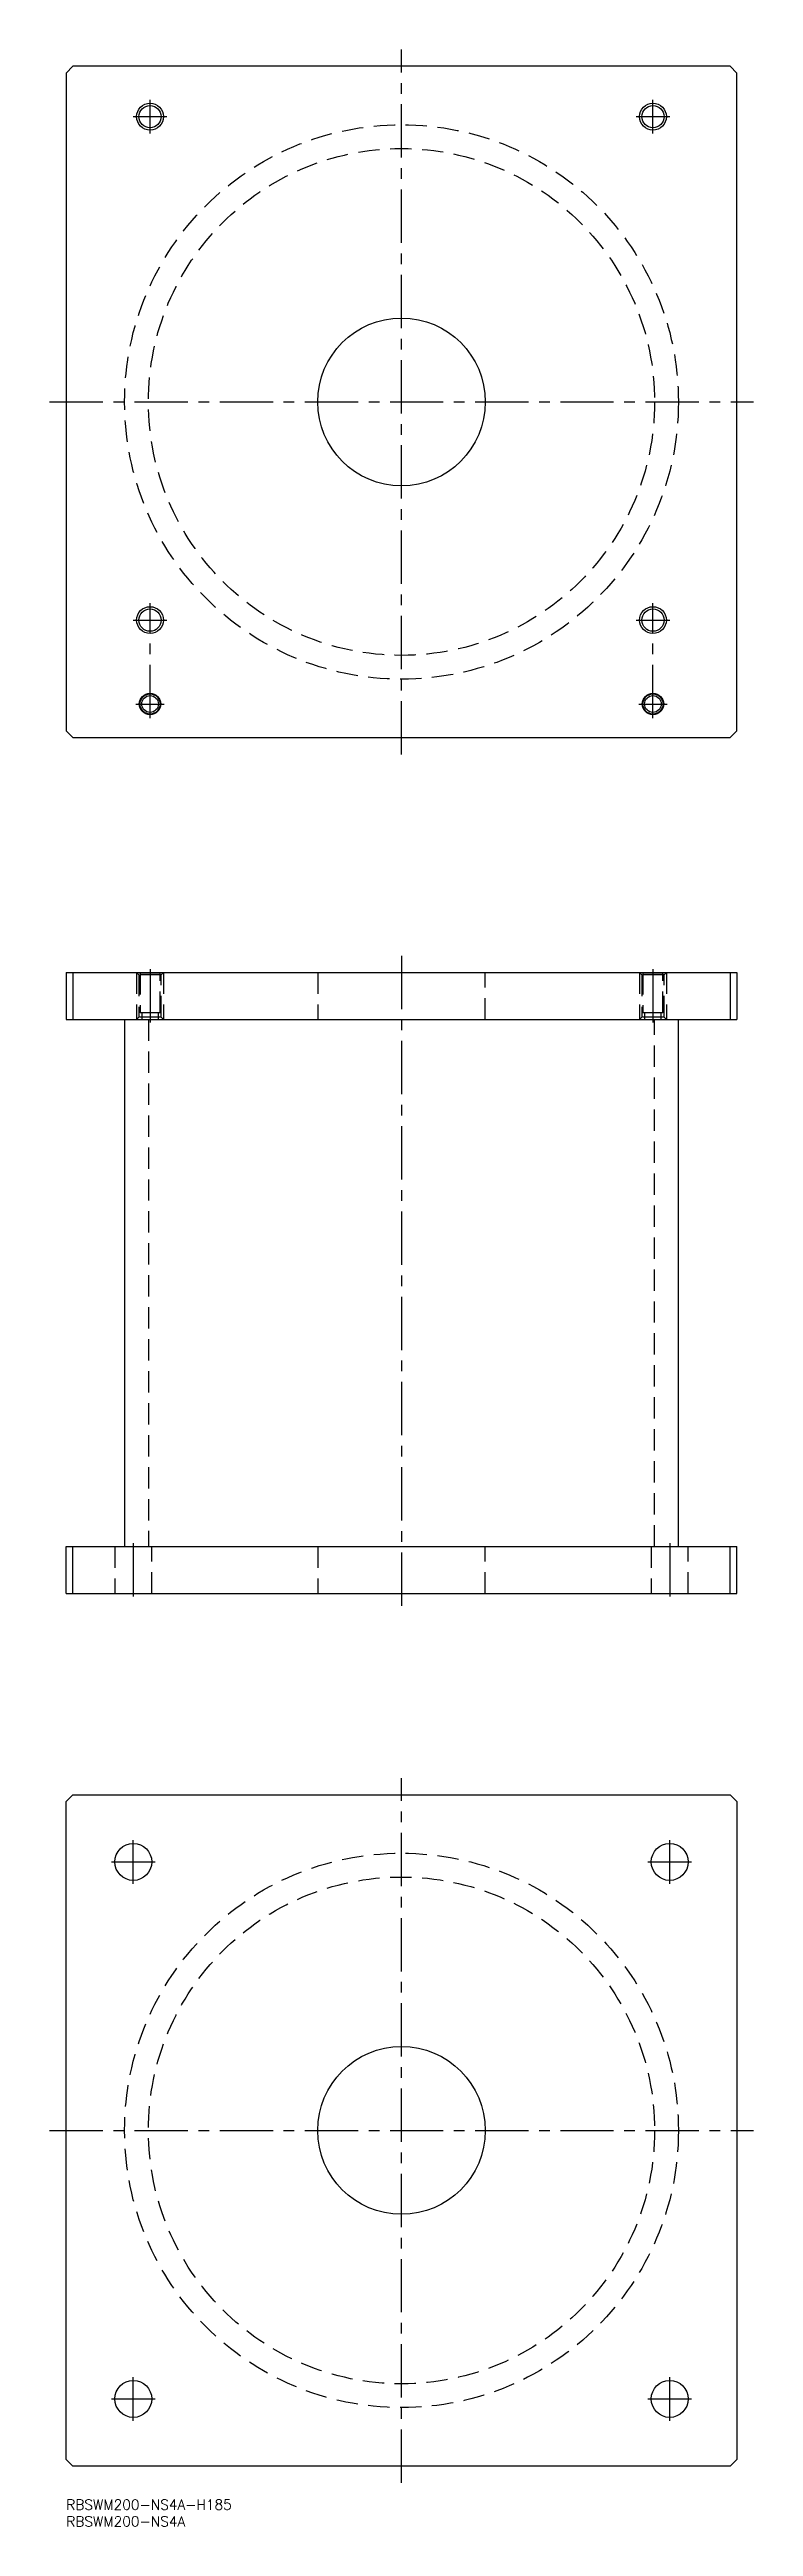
# Model space of a CAD drawing. Extents: x -5 to 205, y -8 to 730.
import ezdxf

# ---------------------------------------------------------------- set-up
doc = ezdxf.new("R2010")
doc.units = 0
doc.header["$LTSCALE"] = 0.5
doc.linetypes.add('CENTER', pattern=[50.8, 31.75, -6.35, 6.35, -6.35])
doc.linetypes.add('DASHED', pattern=[19.05, 12.7, -6.35])
for name, color, linetype in [('MSM_CENTER', 1, 'CENTER'), ('MSM_CONTINUOUS', 7, 'CONTINUOUS'), ('MSM_DASHED', 4, 'DASHED'), ('MSM_NARROW', 5, 'CONTINUOUS'), ('MSM_PART_NUMBER', 7, 'CONTINUOUS')]:
    doc.layers.add(name, color=color, linetype=linetype)
doc.styles.get("Standard").update_dxf_attribs({"font": 'txt.shx', "height": 3, "bigfont": 'bigfont.shx'})

msp = doc.modelspace()

# ---------------------------------------------------------------- linework, layer by layer
at = {"layer": 'MSM_CENTER'}
for p, q in [((100, 520), (100, 730)), ((20, 710), (30, 710)), ((25, 705), (25, 715)), ((170, 710), (180, 710)), ((175, 705), (175, 715)), ((-5, 625), (205, 625)), ((25, 530.8), (25, 565)), ((175, 530.8), (175, 565)), ((20, 560), (30, 560)), ((170, 560), (180, 560)), ((20.8, 535), (29.2, 535)), ((170.8, 535), (179.2, 535)), ((100, 460), (100, 265)), ((25, 456), (25, 440)), ((175, 456), (175, 440)), ((20, 285), (20, 269)), ((180, 285), (180, 269)), ((100, 5), (100, 215)), ((20, 183.5), (20, 196.5)), ((180, 183.5), (180, 196.5)), ((13.5, 190), (26.5, 190)), ((173.5, 190), (186.5, 190)), ((-5, 110), (205, 110)), ((13.5, 30), (26.5, 30)), ((20, 23.5), (20, 36.5)), ((173.5, 30), (186.5, 30)), ((180, 23.5), (180, 36.5))]:
    msp.add_line(p, q, dxfattribs=at)
at = {"layer": 'MSM_CONTINUOUS'}
for p, q in [((2, 725), (0, 723)), ((198, 725), (2, 725)), ((200, 723), (198, 725)), ((0, 723), (0, 527)), ((200, 527), (200, 723)), ((0, 527), (2, 525)), ((2, 525), (198, 525)), ((198, 525), (200, 527)), ((0, 455), (0, 441)), ((0, 455), (200, 455)), ((2, 455), (2, 441)), ((198, 455), (198, 441)), ((200, 455), (200, 441)), ((0, 441), (200, 441)), ((17.4, 441), (17.4, 284)), ((182.6, 284), (182.6, 441)), ((0, 270), (0, 284)), ((0, 284), (200, 284)), ((2, 270), (2, 284)), ((198, 270), (198, 284)), ((200, 270), (200, 284)), ((0, 270), (200, 270)), ((0, 208), (2, 210)), ((0, 12), (0, 208)), ((2, 210), (198, 210)), ((198, 210), (200, 208)), ((200, 208), (200, 12)), ((2, 10), (0, 12)), ((198, 10), (2, 10)), ((200, 12), (198, 10))]:
    msp.add_line(p, q, dxfattribs=at)
for centre, radius in [((25, 710), 3.3235), ((175, 710), 3.3235), ((100, 625), 25), ((25, 560), 3.3235), ((175, 560), 3.3235), ((25, 535), 3.2), ((25, 535), 3), ((25, 535), 2.5), ((175, 535), 3.2), ((175, 535), 3), ((175, 535), 2.5), ((20, 190), 5.5), ((180, 190), 5.5), ((100, 110), 25), ((20, 30), 5.5), ((180, 30), 5.5)]:
    msp.add_circle(centre, radius, dxfattribs=at)
at = {"layer": 'MSM_DASHED'}
for p, q in [((21, 455), (21.6765, 454.3235)), ((21, 455), (21, 441)), ((21.6765, 454.3235), (21.6765, 441.6765)), ((28.3235, 454.3235), (21.6765, 454.3235)), ((21.8, 455), (22, 454.8)), ((22, 454.8), (22, 443)), ((28, 454.8), (22, 454.8)), ((28, 454.8), (28.2, 455)), ((28, 443), (28, 454.8)), ((28.3235, 454.3235), (29, 455)), ((28.3235, 441.6765), (28.3235, 454.3235)), ((29, 455), (29, 441)), ((75, 455), (75, 441)), ((125, 441), (125, 455)), ((171, 455), (171.6765, 454.3235)), ((171, 455), (171, 441)), ((171.6765, 454.3235), (171.6765, 441.6765)), ((178.3235, 454.3235), (171.6765, 454.3235)), ((171.8, 455), (172, 454.8)), ((172, 454.8), (172, 443)), ((178, 454.8), (172, 454.8)), ((178, 454.8), (178.2, 455)), ((178, 443), (178, 454.8)), ((178.3235, 454.3235), (179, 455)), ((178.3235, 441.6765), (178.3235, 454.3235)), ((179, 455), (179, 441)), ((28, 443), (22, 443)), ((22.5, 443), (22.5, 441)), ((27.5, 441), (27.5, 443)), ((178, 443), (172, 443)), ((172.5, 443), (172.5, 441)), ((177.5, 441), (177.5, 443)), ((21.6765, 441.6765), (21, 441)), ((28.3235, 441.6765), (21.6765, 441.6765)), ((24.5, 441), (24.5, 284)), ((29, 441), (28.3235, 441.6765)), ((171.6765, 441.6765), (171, 441)), ((178.3235, 441.6765), (171.6765, 441.6765)), ((175.5, 284), (175.5, 441)), ((179, 441), (178.3235, 441.6765)), ((14.5, 284), (14.5, 270)), ((25.5, 270), (25.5, 284)), ((75, 284), (75, 270)), ((125, 270), (125, 284)), ((174.5, 284), (174.5, 270)), ((185.5, 270), (185.5, 284))]:
    msp.add_line(p, q, dxfattribs=at)
for centre, radius in [((100, 625), 82.6), ((100, 625), 75.5), ((100, 110), 82.6), ((100, 110), 75.5)]:
    msp.add_circle(centre, radius, dxfattribs=at)
at = {"layer": 'MSM_NARROW'}
for centre in [(25, 710), (175, 710), (25, 560), (175, 560)]:
    msp.add_circle(centre, 4, dxfattribs=at)

# ---------------------------------------------------------------- texts
at = {"layer": 'MSM_PART_NUMBER'}
for s, p in [('RBSWM200-NS4A-H185', (0, -3)), ('RBSWM200-NS4A', (0, -8))]:
    msp.add_text(s, height=3, dxfattribs=at).set_placement(p)

doc.saveas('drawing.dxf')
